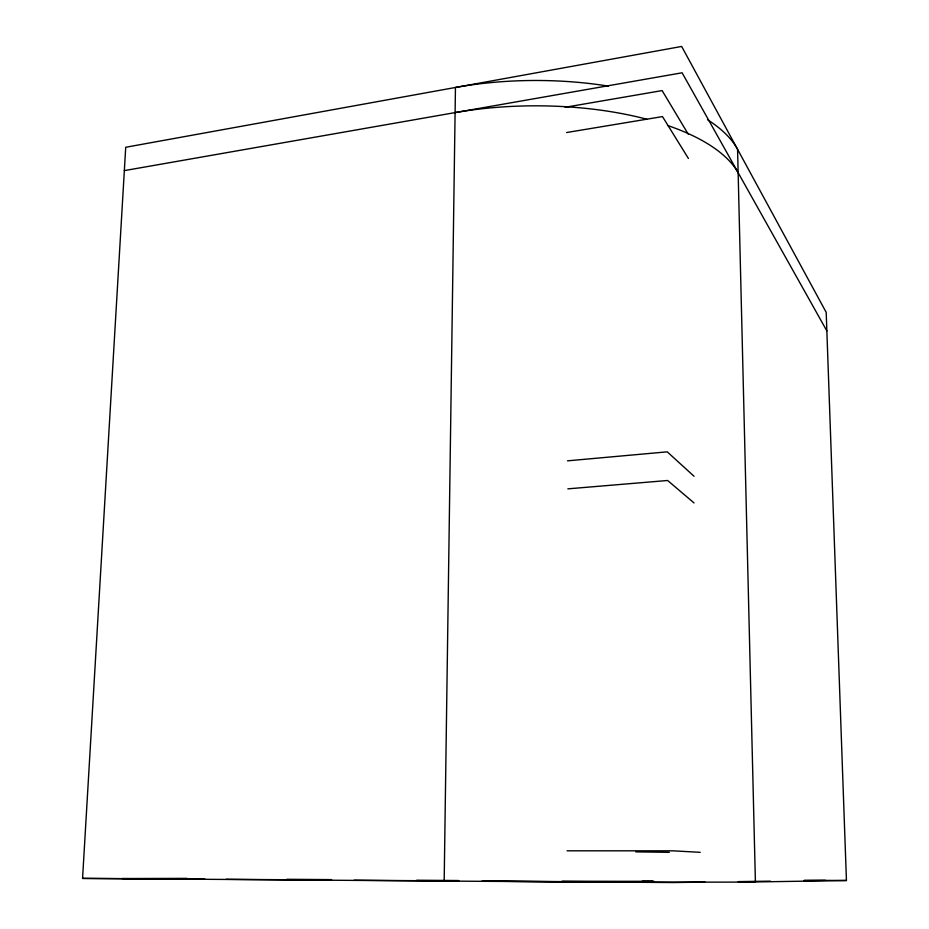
<?xml version="1.0" encoding="UTF-8"?>
<svg xmlns="http://www.w3.org/2000/svg" width="929" height="929" viewBox="0 0 929 929"><rect width="100%" height="100%" fill="white"/><g stroke="black" fill="none" stroke-linecap="round" stroke-linejoin="round"><path stroke-width="1.39" d="M82.565 878.404L125.717 147.27L681.665 46.45L826.195 312.365L846.435 880.495L755.405 881.946A227.082 1.08 0.3 0 1 444.178 881.052L82.565 878.404L204.903 879.136M124.347 170.611L682.107 72.787L826.856 330.898M565.111 107.288L662.122 90.589L688.203 134.124M566.597 132.533L662.493 116.59L688.412 158.464M567.503 460.842L667.243 451.842L694.056 476.287M567.851 488.851L667.649 480.49L694.021 502.926M705.041 882.097L673.351 882.55L481.826 881.156M738.392 881.609L770.373 881.156M803.713 880.669L825.451 880.355M121.978 878.544L187.043 878.369M567.073 850.813L672.898 850.825L700.222 852.323M804.305 880.297L846.435 880.495M642.241 881.156L653.853 881.238M738.311 881.83L755.405 881.946L737.568 149.302A207.062 89.079 0 0 0 707.538 119.725M286.782 879.298L331.525 879.612M416.691 880.227L458.554 880.529M226.072 879.298L331.607 880.065M354.135 880.227L458.612 880.982L444.178 881.052L455.454 87.477A207.062 89.079 0 0 1 608.298 86.107M455.094 112.606A207.701 86.467 0 0 1 646.723 119.202M667.568 125.473A207.701 86.467 0 0 1 738.137 172.701M653.772 881.9A200.165 0.941 0.3 0 1 483.823 881.156M458.659 880.982A200.165 0.941 0.3 0 1 455.942 880.971M652.739 881.226A124.056 0.581 0.3 0 1 562.173 881.156M635.842 851.87A199.491 2.369 0.3 0 1 669.333 852.334"/></g></svg>
